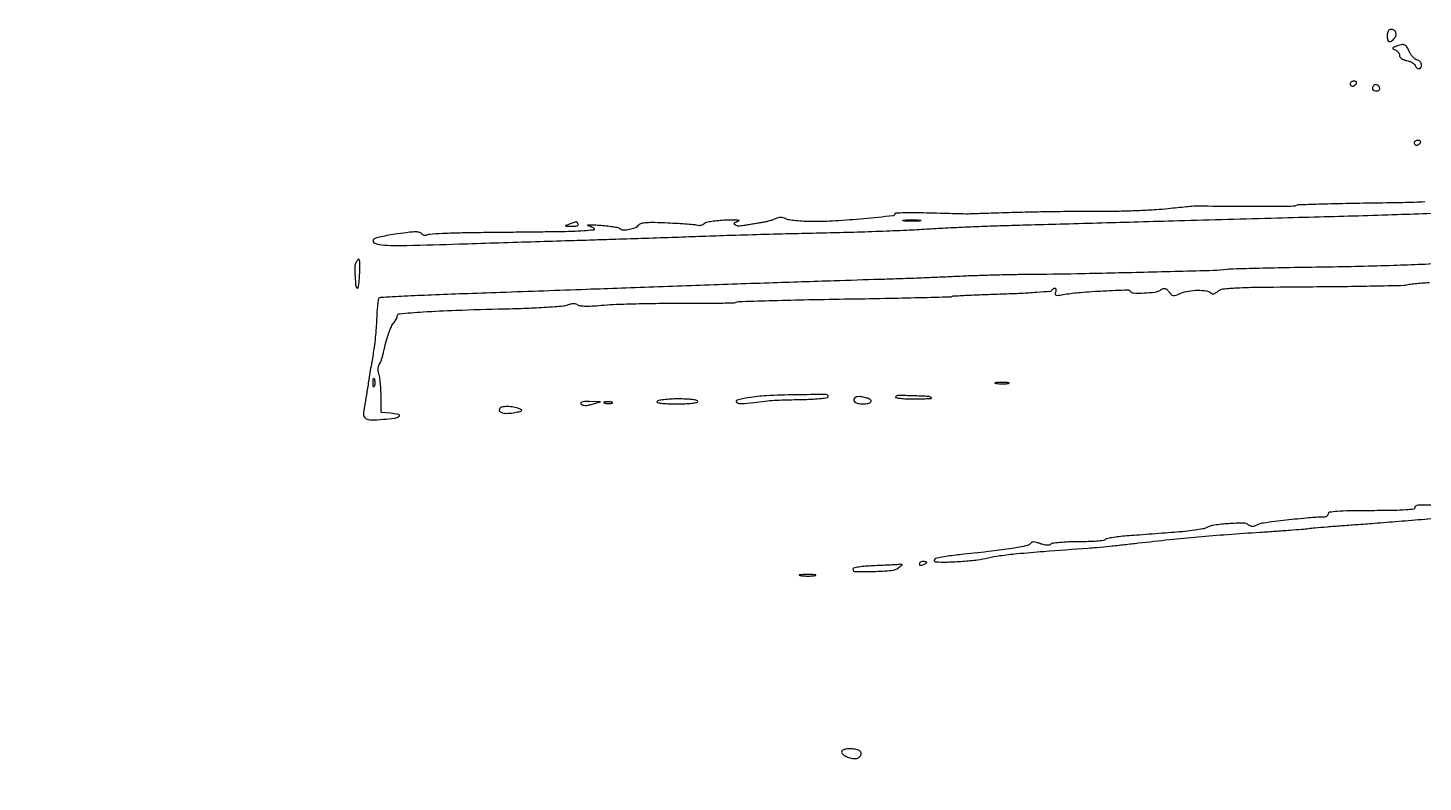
# Model space of a CAD drawing. Extents: x 0 to 2558, y 0 to 3412.
# Drawn here: x 0 to 567, y 606 to 913 of the extents above; entities that cross this region are included whole.
import ezdxf

# ---------------------------------------------------------------- set-up
doc = ezdxf.new("R2010")
doc.units = 0

msp = doc.modelspace()

# ---------------------------------------------------------------- linework, layer by layer
for points in [[(1286.775, 2242.902503, 0.000001), (1177.44536, 2242.627485, 0.134519)], [(1176.555032, 2242.380365, -0.000002), (1098.265318, 2241.934774, -0.000173)], [(567.361028, 841.997174, -0.006861), (558.368727, 841.676172, -0.002279), (545.182227, 841.446665, 0.00173), (533.901699, 841.26273, 0.002755), (524.25567, 841.018894, 0.000591), (515.790944, 840.748227, 0.130846), (515.029438, 840.518194, -0.136517), (513.928305, 840.198913, -0.001), (504.316126, 840.113753, -0.003129), (492.066214, 840.106386, -0.001193), (475, 840.243639, 0.021665), (473.507125, 840.194515, 0.003067), (470.44375, 839.941673, 0.00349), (466.820526, 839.594732, 0.002965), (463, 839.179056, -0.013298), (458.226039, 838.759248, -0.004841), (451.44375, 838.410097, -0.004796), (444.01356, 838.171067, -0.00571), (437, 838.092881, 0.001454), (424.498561, 838.059921, 0.00235), (413.861042, 837.950935, 0.002518), (403.776799, 837.749402, 0.002063), (393, 837.43523, -0.000034), (389.251928, 837.310743, -0.000046), (385.85, 837.198296, -0.000032), (382.996239, 837.10441, -0.000474), (382, 837.072643, -0.013179), (380.935188, 837.067775, -0.000449), (376.754687, 837.162619, -0.000845), (371.818593, 837.287383, -0.000589), (366.25, 837.444114, 0.005036), (360.78589, 837.54928, 0.008403), (356.185938, 837.514162, 0.002815), (352.29066, 837.396993, 0.403795), (352, 837.095767, -0.385081), (351.277611, 836.296886, -0.001871), (339.446073, 835.148748, -0.00809), (327.941973, 834.263302, -0.015485), (318.684259, 833.988554, -0.01142), (315.158005, 834.073687, -0.013766), (311.853234, 834.320374, -0.012447), (309.101464, 834.671547, -0.085098), (307.809259, 835.102082, 0.050101), (306.750667, 835.538805, 0.068828), (305.734368, 835.696275, 0.068469), (304.70944, 835.572232, 0.048957), (303.625, 835.170223, -0.030946), (302.565673, 834.733585, -0.013058), (301.096094, 834.274191, -0.012862), (299.495689, 833.863594, -0.016382), (298, 833.571817, 0.00066), (296.389609, 833.309918, 0.000367), (294.426562, 832.98653, 0.000366), (292.439809, 832.656247, 0.000591), (290.75, 832.372006, -0.047239), (288.343591, 832.195003, -0.190036), (287.009079, 832.753852, -0.478938), (287.086957, 833.573853, -0.080753), (288.75, 834.31979, 0.793118), (288.745288, 834.473009, 0.03934), (287.867631, 834.579149, 0.013445), (285.94472, 834.607654, 0.00525), (283.288744, 834.547714, 0.014346), (280.424153, 834.370592, 0.017921), (277.781021, 834.035031, 0.016318), (275.614796, 833.607741, 0.116863), (274.665492, 833.137347, -0.05987), (274.023273, 832.722865, -0.050559), (273.26385, 832.443503, -0.052832), (272.507291, 832.332331, -0.090192), (271.876748, 832.420906, 0.057096), (270.915377, 832.621187, 0.00298), (267.768378, 832.890475, 0.004683), (264.013955, 833.153854, 0.003384), (259.824114, 833.379925, 0.00592), (254.479632, 833.568648, 0.023399), (251.191303, 833.49191, 0.036675), (249.08583, 833.187815, 0.166852), (248.043575, 832.552505, -0.119439), (246.569625, 831.454349, -0.052493), (244.228331, 830.736047, -0.052597), (241.876012, 830.52923, -0.169939), (240.425616, 831.065355, 0.123267), (239.648621, 831.436315, 0.01082), (237.485558, 831.826561, 0.013664), (234.848052, 832.170116, 0.010209), (231.925616, 832.409662, 0.003969), (229.23551, 832.553532, 0.013679), (227.489087, 832.585207, 0.170456), (227.218799, 832.487496, 0.640052), (227.25, 832.366543, -0.030975), (228.303132, 832.107073, -0.044246), (229.192187, 831.739612, -0.05257), (229.814751, 831.326896, -0.223709), (230, 830.933578, -0.38769), (229.644468, 830.543969, -0.004242), (225.755595, 830.220775, -0.010132), (221.020876, 829.964047, -0.005657), (215.25, 829.833653, -0.00006), (208.274933, 829.755826, -0.000029), (199.361343, 829.657957, -0.000029), (190.081403, 829.557142, -0.000042), (181.873721, 829.469133, 0.003759), (174.64616, 829.337895, 0.005678), (168.355975, 829.104868, 0.00243), (163.000256, 828.81943, 0.124505), (162.011917, 828.507365, -0.101192), (161.475583, 828.310447, -0.10089), (160.904394, 828.339558, -0.098839), (160.380949, 828.591803, -0.093049), (159.981312, 829.030238, 0.198679), (159.152201, 829.628394, 0.058795), (157.565794, 829.812069, 0.029546), (154.907576, 829.649016, 0.005507), (150.059538, 829.008534, 0.008555), (146.520352, 828.439287, 0.012692), (143.443646, 827.809301, 0.007823), (140.921473, 827.184065, 0.191951), (140.353556, 826.763048, 0.485566), (140.931915, 825.181052, 0.065858), (144.956412, 824.42912, 0.01948), (153.892014, 824.301977, 0.001971), (175.138557, 824.911299, -0.000203), (189.34056, 825.368873, -0.000169), (204.428201, 825.843748, -0.000171), (218.233876, 826.268882, -0.000466), (228, 826.557182, 0.000761), (237.245769, 826.835588, 0.000365), (249.115625, 827.219761, 0.000362), (261.504903, 827.638761, 0.000516), (272.5, 828.029939, -0.001355), (283.915156, 828.416901, -0.000783), (297.646875, 828.823622, -0.000783), (311.426154, 829.18857, -0.001314), (323, 829.44654, 0.002405), (333.971266, 829.715019, 0.001891), (345.85625, 830.108055, 0.001912), (356.900714, 830.557409, 0.004716), (365, 830.994534, -0.003044), (372.545748, 831.427097, -0.001748), (381.646875, 831.861361, -0.001746), (390.795656, 832.233837, -0.002913), (398.5, 832.475627, 0.000428), (407.377535, 832.710078, 0.000127), (420.934375, 833.083163, 0.000128), (436.161816, 833.509995, 0.000138), (451, 833.933807, -0.000206), (467.331717, 834.398047, -0.000115), (487.234375, 834.951001, -0.000115), (507.374403, 835.501306, -0.000185), (524.5, 835.958963, 0.000785), (540.221874, 836.397972, 0.000771), (556.0375, 836.888858, 0.000758), (569.904623, 837.361703, 0.002935)], [(571.5, 816.983676, -0.016663), (566.056159, 816.57284, -0.002234), (554.56875, 816.141466, -0.00258), (540.943205, 815.761115, -0.002168), (526.5, 815.495142, 0.001016), (512.452497, 815.268811, 0.001473), (500.046875, 815.007157, 0.000742), (489.518296, 814.738426, 0.024707), (487, 814.545634, -0.024629), (481.461262, 814.120741, -0.000494), (453.311173, 813.379466, -0.001325), (426.040817, 812.760588, -0.003491), (406.5, 812.505384, 0.003374), (399.706095, 812.418249, 0.00203), (391.646875, 812.227765, 0.002032), (383.635252, 811.973273, 0.00355), (377, 811.688313, -0.001858), (370.263112, 811.376143, -0.000985), (361.9125, 811.036778, -0.000981), (353.372128, 810.723332, -0.001521), (346, 810.489681, 0.00094), (327.433323, 809.922803, 0.00034), (301.056608, 809.04987, 0.000327), (271.195958, 808.021779, 0.000316), (241, 806.943277, -0.000143), (226.89938, 806.434751, -0.000077), (209.569343, 805.817389, -0.000077), (191.938641, 805.194771, -0.000122), (176.831805, 804.667308, 0.001691), (163.878765, 804.174355, 0.002739), (152.868828, 803.657633, 0.000442), (143.137405, 803.138849, 0.185191), (142.534452, 802.869314, 0.164261), (142.273469, 802.340655, 0.006147), (142.003272, 800.112281, 0.010545), (141.768595, 797.430362, 0.007161), (141.609678, 794.369314, -0.009562), (141.411873, 790.882688, -0.006398), (141.058318, 786.902236, -0.006443), (140.616454, 783.052264, -0.012594), (140.14783, 780, 0.002276), (139.6308, 777.040911, 0.00134), (139.038467, 773.5, 0.001341), (138.465604, 769.958911, 0.002293), (138.008962, 767, -0.002253), (137.596833, 764.328125, -0.002291), (137.162873, 761.675, -0.002226), (136.764733, 759.371686, -0.009455), (136.494489, 758, 0.078243), (136.348825, 755.459059, 0.247055), (137.258842, 754.080067, 0.128597), (139.475922, 753.520364, 0.0179), (144.250239, 753.732015, 0.012845), (149.002854, 754.236662, 0.139624), (150.753003, 754.995103, 0.632928), (150.572342, 755.720314, 0.028887), (147.25, 756.189635), (143.5, 756.5), (143.413935, 763.5, 0.010388), (143.320712, 766.318017, 0.012002), (143.111761, 768.996724, 0.01111), (142.830976, 771.248217, 0.066424), (142.506114, 772.382466, -0.064403), (142.255555, 773.244171, -0.053402), (142.210031, 774.199065, -0.054079), (142.366851, 775.12869, -0.070887), (142.715024, 775.915289, 0.042671), (143.159883, 776.784679, 0.014985), (143.651268, 778.099337, 0.014753), (144.107747, 779.584352, 0.016738), (144.454922, 781.032823, -0.015174), (145.373254, 784.917818, -0.019219), (146.466533, 788.440882, -0.020699), (147.619623, 791.321799, -0.066129), (148.706943, 793.078741, 0.028352), (149.201822, 793.758111, 0.027807), (149.620165, 794.49341, 0.028947), (149.912726, 795.178128, 0.086695), (150, 795.67768, -0.390197), (150.862261, 796.614359, -0.004027), (160.540478, 797.338046, -0.008102), (173.744102, 798.003811, -0.002553), (193.5, 798.578324, 0.003997), (202.511213, 798.866427, 0.005604), (210.551828, 799.278167, 0.003447), (217.294114, 799.745917, 0.072789), (219.250904, 800.186532, -0.030994), (220.542601, 800.592947, -0.057666), (221.630078, 800.732532, -0.073188), (222.528325, 800.611751, -0.100017), (223.250904, 800.236352, 0.148343), (224.259245, 799.828947, 0.019202), (226.607257, 799.708994, 0.017987), (229.80359, 799.783567, 0.008037), (234, 800.100446, -0.013337), (239.055807, 800.428368, -0.003636), (247.053887, 800.674987, -0.003675), (256.132573, 800.822105, -0.003817), (265.09834, 800.833041, 0.00266), (273.447962, 800.823902, 0.004145), (280.641371, 800.913937, 0.001285), (286.864356, 801.059429, 0.132678), (287.681203, 801.302973, -0.13158), (288.530839, 801.558291, -0.000341), (300.983432, 801.926748, -0.002084), (315.05888, 802.274926, -0.001293), (331.582863, 802.572018, 0.000863), (348.086698, 802.854533, 0.001404), (362.096089, 803.157899, 0.000161), (374.591669, 803.467633, 0.127278), (375.191058, 803.638887, -0.120344), (375.771248, 803.813261, -0.000687), (381.497995, 804.105843, -0.002871), (388.047908, 804.393762, -0.001815), (395.691058, 804.65799, 0.004034), (403.309403, 804.955212, 0.006539), (409.77904, 805.344764, 0.001852), (415.349841, 805.774124, 0.288149), (415.833333, 806.135401, -0.081134), (416.02694, 806.465919, -0.065575), (416.328802, 806.746024, -0.066387), (416.688604, 806.935399, -0.088206), (417.051949, 807, -0.226139), (417.335909, 806.864649, -0.133527), (417.490692, 806.514023, -0.083863), (417.481552, 805.979608, -0.045524), (417.302381, 805.34561, 0.110197), (417.179823, 804.517316, 0.328718), (417.530964, 804.106959, 0.092686), (418.540883, 804.063528, 0.008112), (421.083766, 804.468908, -0.023623), (427.413735, 805.277631, -0.007915), (436.720859, 805.87415, -0.002133), (446.605931, 806.308473, -0.270717), (447.655188, 805.75, 0.252319), (448.934848, 805.011257, 0.016936), (453.305365, 805.031491, 0.022323), (457.663519, 805.394646, 0.108036), (459.988762, 806.225055, -0.041045), (461.089712, 806.79292, -0.153911), (461.855092, 806.861015, -0.14602), (462.545047, 806.478085, -0.035704), (463.39439, 805.475317, 0.043493), (464.332834, 804.40167, 0.163587), (465.130406, 804.024962, 0.113878), (466.164259, 804.138962, 0.016204), (468.169197, 804.914314, -0.060594), (471.290025, 805.81298, -0.037639), (475.092578, 806.133493, -0.035997), (478.580997, 805.913029, -0.164028), (480.377657, 805.022343, 0.131058), (480.929284, 804.703001, 0.123556), (481.57994, 804.69111, 0.087887), (482.334949, 805.012922, 0.039351), (483.192602, 805.674303, -0.156905), (485.314592, 806.63287, -0.015939), (490.895614, 807.086742, -0.009438), (500.55054, 807.380293, -0.001148), (521.756256, 807.575902, 0.001307), (535.948776, 807.711342, 0.002051), (548.14715, 807.909686, 0.00052), (558.803347, 808.137763, 0.078595), (560, 808.35466, -0.053717), (560.966076, 808.579681, -0.005473), (563.306959, 808.839558, -0.006791), (566.111639, 809.081463, -0.005366), (569.151349, 809.269328, 0.011964)], [(569.847774, 718.833146, 0.008578), (566.510764, 718.936849, 0.037506), (564.541428, 718.81644, 0.082914), (563.488464, 718.488997, 0.343689), (563.222285, 717.926187, -0.436461), (562.779123, 717.282248, -0.01788), (559.661534, 716.94045, -0.014663), (554.613011, 716.717562, -0.003059), (545.75, 716.640642, 0.003017), (536.718027, 716.563013, 0.015224), (531.678526, 716.335704, 0.019385), (528.585806, 715.980702, 0.370064), (528, 715.297601, -0.133595), (527.865198, 714.802089, -0.099927), (527.485937, 714.378658, -0.08697), (526.91873, 714.092194, -0.072447), (526.25, 713.991447, 0.021076), (520.104821, 713.702202, 0.006699), (510.984258, 712.763335, 0.00353), (501.729479, 711.61889, 0.087503), (499.284089, 710.84995, -0.034873), (498.154097, 710.359494, -0.083593), (497.257258, 710.20279, -0.102547), (496.474583, 710.359975, -0.072665), (495.707455, 710.827828, 0.176797), (493.599943, 711.579851, 0.014651), (487.692631, 711.363948, 0.019033), (481.810988, 710.750674, 0.083766), (478.5, 709.693374, -0.075964), (477.174137, 709.247218, -0.007568), (473.85625, 708.71917, -0.009386), (469.858681, 708.22123, -0.007324), (465.5, 707.82567, -0.000054), (460.684367, 707.460196, -0.000039), (455.3022, 707.052739, -0.000039), (450.177488, 706.665582, -0.000085), (446.230895, 706.368416, 0.009349), (443.023136, 706.067024, 0.013929), (440.23224, 705.673057, 0.008896), (437.951593, 705.244176, 0.206239), (437.421878, 704.873596, -0.231372), (436.868722, 704.524881, -0.006721), (434.032276, 704.256619, -0.012242), (430.604914, 704.063207, -0.007972), (426.640983, 704, 0.009017), (422.645327, 703.92794, 0.013), (419.116964, 703.708675, 0.008713), (416.2132, 703.401222, 0.167152), (415.408256, 703.008256, -0.140664), (414.770999, 702.65522, -0.070617), (413.84643, 702.576059, -0.051455), (412.645586, 702.76789, -0.024929), (411.163265, 703.244476, 0.020263), (409.598503, 703.763721, 0.061958), (408.495861, 703.937283, 0.103308), (407.72545, 703.802243, 0.156598), (407.205009, 703.372635, -0.20506), (405.854259, 702.455974, -0.007536), (399.633752, 701.345503, -0.010956), (391.328388, 700.177854, -0.00457), (380.08226, 698.951445, 0.010955), (373.478917, 698.145891, 0.02819), (368.768428, 697.192664, 0.272977), (368.080624, 696.499888, 0.467449), (368.5, 695.919491, 0.023731), (373.455554, 695.80503, 0.012365), (379.629799, 696.108361, 0.012255), (385.643941, 696.701624, 0.030278), (390, 697.509481, -0.028212), (394.625269, 698.387035, -0.008505), (401.737103, 699.20191, -0.005346), (412.494766, 700.133478, -0.001258), (430.5, 701.453306, 0.005654), (434.093318, 701.748483, 0.001825), (439.409375, 702.265334, 0.00182), (445.318091, 702.883318, 0.002041), (451, 703.521974, -0.003028), (463.60821, 704.913966, -0.003811), (475.30044, 706.043182, -0.00373), (487.213571, 707.012635, -0.0027), (500.5, 707.922036, 0.001561), (506.57278, 708.323802, 0.00175), (512.415625, 708.749238, 0.001606), (517.388238, 709.144884, 0.009378), (520, 709.410535, -0.008001), (522.61157, 709.683429, -0.001369), (527.584375, 710.10902, -0.001493), (533.427219, 710.575399, -0.001331), (539.5, 711.025633, 0.001533), (546.820234, 711.571326, 0.000637), (556.703125, 712.351204, 0.00063), (567.287525, 713.213447, 0.000815), (577, 714.032926, -0.000797)]]:
    msp.add_lwpolyline(points, format="xyb")
for points in [[(552, 909.5, 0.054427), (552.184423, 907.810784, 0.259252), (552.80536, 907.10967, 0.256137), (553.735607, 907.262519, 0.053482), (554.963645, 908.456195, 0.107842), (555.598818, 909.682617, 0.168785), (555.514876, 910.856261, 0.175838), (554.72989, 911.692263, 0.117725), (553.440983, 912, 0.15208), (552.856992, 911.818168, 0.111514), (552.394098, 911.316268, 0.083213), (552.09772, 910.521252, 0.047734)], [(555.573115, 905.104581, 0.010996), (554.448488, 904.635235, 0.249101), (554.238896, 904.368047, 0.340789), (554.374535, 904.107493, 0.016882), (555.323115, 903.706251, -0.074145), (555.964167, 903.343938, -0.06435), (556.507415, 902.794604, -0.066861), (556.874903, 902.149461, -0.096362), (557, 901.506385, 0.153283), (557.209338, 900.83958, 0.083131), (557.815941, 900.219335, 0.065422), (558.753608, 899.707111, 0.043008), (559.936072, 899.362786, -0.038474), (561.098861, 899.035577, -0.041622), (562.166107, 898.540403, -0.045587), (562.995839, 897.962068, -0.126813), (563.404687, 897.387786, 0.108975), (564.079713, 896.365304, 0.215587), (564.976012, 896.042663, 0.248561), (565.713875, 896.511862, 0.130015), (566, 897.59362, 0.110122), (565.855831, 898.240267, 0.075789), (565.436552, 898.866458, 0.070729), (564.814977, 899.377667, 0.072948), (564.081879, 899.688839, -0.098702), (563.26016, 900.088356, -0.044963), (562.373766, 900.896373, -0.042161), (561.562784, 901.946756, -0.045159), (560.960559, 903.095219, 0.04256), (560.017616, 904.916359, 0.164195), (559.042948, 905.708535, 0.149995), (557.731285, 905.786303, 0.033718)], [(537, 890, 0.092995), (537.071618, 889.618268, 0.096318), (537.276414, 889.29375, 0.099231), (537.581949, 889.076556, 0.105429), (537.940983, 889, 0.089642), (538.346558, 889.073302, 0.053229), (538.7871, 889.29375, 0.051032), (539.193797, 889.617485, 0.06081), (539.5, 890, 0.139169), (539.607943, 890.379648, 0.191142), (539.478525, 890.70625, 0.138808), (539.110654, 890.926733, 0.066118), (538.559017, 891, 0.062283), (537.962904, 890.925455, 0.080552), (537.457961, 890.70625, 0.097988), (537.120018, 890.381379, 0.153634)], [(546.63948, 889.306147, 0.094876), (546.086489, 888.491235, 0.1934), (546.067517, 887.730754, 0.202875), (546.575357, 887.193711, 0.103624), (547.5, 887, 0.06085), (548.073598, 887.070066, 0.079459), (548.559375, 887.276414, 0.097386), (548.8846, 887.582093, 0.156819), (549, 887.940983, 0.139398), (548.764316, 888.769921, 0.123736), (548.119339, 889.396031, 0.139481), (547.316568, 889.598585, 0.191124)], [(563, 866, 0.092995), (563.071618, 865.618268, 0.096318), (563.276414, 865.29375, 0.099231), (563.581949, 865.076556, 0.105429), (563.940983, 865, 0.089642), (564.346558, 865.073302, 0.053229), (564.7871, 865.29375, 0.051032), (565.193797, 865.617485, 0.06081), (565.5, 866, 0.139169), (565.607943, 866.379648, 0.191142), (565.478525, 866.70625, 0.138808), (565.110654, 866.926733, 0.066118), (564.559017, 867, 0.062283), (563.962904, 866.925455, 0.080552), (563.457961, 866.70625, 0.097988), (563.120018, 866.381379, 0.153634)], [(220, 833, 0.004209), (218.401013, 832.473033, 0.538556), (218.356431, 832.302703, 0.202811), (218.630142, 832.174324, 0.002065), (220.809017, 832.09968, 0.024173), (222.116945, 832.123516, 0.064164), (223.032305, 832.304033, 0.142816), (223.475304, 832.6114, 0.318697), (223.5, 833, 0.01718), (223.249314, 833.376087, 0.027444), (223.007412, 833.676969, 0.026071), (222.798245, 833.886653, 0.313598), (222.690983, 833.90032, -0.038715), (222.546246, 833.838503, -0.000849), (221.821726, 833.594733, -0.00193), (220.971826, 833.314026, -0.001302)], [(362.25, 834.276604, -0.019375), (360.770235, 834.150935, -0.011494), (359, 834.110234, -0.011494), (357.229765, 834.150935, -0.019375), (355.75, 834.276604, -0.108536), (355.333801, 834.423685, -0.707215), (355.364062, 834.56145, -0.025693), (356.670434, 834.655793, -0.005179), (359, 834.679926, -0.005179), (361.329566, 834.655793, -0.025693), (362.635938, 834.56145, -0.707215), (362.666199, 834.423685, -0.108536)], [(133.288434, 817.55092, 0.123804), (132.773738, 815.645686, 0.018543), (132.852012, 811.649861, 0.012936), (133.184556, 807.630123, 0.382806), (133.886981, 807, 0.360105), (134.16553, 807.230504, 0.011791), (134.420033, 808.7625, 0.017621), (134.625754, 810.699642, 0.010714), (134.738877, 813, 0.005308), (134.809145, 817.110443, 0.078916), (134.593294, 818.528756, 0.564254), (134.109748, 818.644436, 0.067093)], [(140.692991, 767.269032, -0.087174), (140.51666, 766.883358, -0.597527), (140.356533, 766.900903, -0.080377), (140.235556, 767.431793, -0.012823), (140.194949, 768.5, -0.014395), (140.212705, 769.580113, -0.052471), (140.315079, 770.257153, -0.333666), (140.47713, 770.386009, -0.31318), (140.655937, 770.269032, -0.06278), (140.814405, 769.671085, -0.030339), (140.872264, 768.880008, -0.029507), (140.832894, 768.036634, -0.037336)], [(393.26375, 768.282419, 0.022548), (394.485188, 768.153707, 0.015659), (395.872547, 768.114038, 0.015827), (397.209518, 768.160023, 0.031163), (398.26375, 768.296069, 0.248898), (398.455688, 768.450815, 0.49082), (398.374351, 768.596853, 0.030832), (397.29708, 768.692368, 0.00738), (395.5, 768.713986, 0.006817), (393.711719, 768.684722, 0.040183), (392.780601, 768.581582, 0.720633), (392.761725, 768.438612, 0.075924)], [(224.663867, 759.936133, 0.121744), (225.345193, 759.524848, 0.070251), (226.296025, 759.370881, 0.051266), (227.538304, 759.473199, 0.023848), (229.113867, 759.845944), (232.5, 760.819623), (228.05, 760.909812, 0.012141), (226.007852, 760.901609, 0.063008), (224.895713, 760.728807, 0.254153), (224.550622, 760.388947, 0.276938)], [(234.269032, 760.307009, 0.037336), (235.036634, 760.167106, 0.029507), (235.880008, 760.127736, 0.030339), (236.671085, 760.185595, 0.06278), (237.269032, 760.344063, 0.31318), (237.386009, 760.52287, 0.333666), (237.257153, 760.684921, 0.052471), (236.580113, 760.787295, 0.014395), (235.5, 760.805051, 0.012823), (234.431793, 760.764444, 0.080377), (233.900903, 760.643467, 0.597527), (233.883358, 760.48334, 0.087174)], [(255.5, 761, 0.506273), (255.675494, 760.565337, 0.031132), (257.278616, 760.261157, 0.023056), (259.814922, 760.059948, 0.008266), (263.440983, 760, 0.009754), (266.885955, 760.06721, 0.019326), (269.610246, 760.279209, 0.015539), (271.650774, 760.582146, 0.362859), (272, 761, 0.358465), (271.659946, 761.413371, 0.017187), (269.764754, 761.718518, 0.020605), (267.231142, 761.93201, 0.010716), (264.059017, 762, 0.011753), (260.971513, 761.927415, 0.017326), (258.26915, 761.70625, 0.012687), (256.087271, 761.395032, 0.215801)], [(292.5, 762.467887, 0.019137), (287.999042, 761.515027, 0.614634), (287.806268, 760.659729, 0.192223), (289.597916, 760.084933, 0.014542), (294.767416, 760.595518, -0.005137), (299.468326, 761.14928, -0.011999), (302.998129, 761.442884, -0.008325), (307.223462, 761.621897, -0.001429), (315.25, 761.805207, 0.008996), (318.988257, 761.947206, 0.014864), (322.135938, 762.217571, 0.008544), (324.673209, 762.555729, 0.37105), (325, 762.93546, 0.415645), (324.14465, 763.786643, 0.002375), (311.676843, 763.66651, 0.008716), (300.001969, 763.294927, 0.030285)], [(335.693853, 762.36052, 0.217245), (335.376589, 761.511346, 0.223741), (335.8144, 760.729596, 0.108905), (337.112062, 760.176217, 0.046568), (339, 760, 0.043864), (341.240215, 760.196907, 0.193106), (342.344339, 760.884315, 0.422351), (342.208182, 761.692879, 0.085923), (340.738753, 762.372655, 0.017084), (338.797482, 762.82249, 0.049025), (337.421541, 762.954386, 0.074911), (336.42404, 762.801641, 0.121571)], [(352.410937, 762.855893, 0.526648), (352.559805, 762.518834, 0.016763), (354.306771, 762.251419, 0.019175), (356.681099, 762.061001, 0.010421), (359.60765, 762, 0.004909), (362.541986, 762.028812, 0.008892), (364.941518, 762.118649, 0.004553), (366.857916, 762.242068, 0.647449), (366.916667, 762.403911, 0.180764), (365.563229, 762.995682, 0.005844), (359.521291, 763.254653, 0.004704), (353.379686, 763.388201, 0.263228)], [(191.495635, 757.992937, 0.332335), (191.579934, 757.038883, 0.153278), (192.7135, 756.364353, 0.071259), (194.936155, 756.163086, 0.035145), (197.75753, 756.509678, 0.006889), (199.850849, 756.947701, 0.126573), (200.450806, 757.253861, 0.505225), (200.421318, 757.58617, 0.040466), (199.5, 758.049271, 0.054198), (197.228256, 758.694134, 0.043862), (194.700683, 758.898374, 0.044392), (192.509598, 758.687902, 0.211243)], [(343.25, 694.256012, 0.010895), (340.087067, 694.057744, 0.017872), (337.423437, 693.736209, 0.012103), (335.320607, 693.353393, 0.355571), (335, 692.959558, 0.410576), (336.026875, 691.919833, 0.009959), (343.445585, 691.975345, 0.014286), (350.728944, 692.383415, 0.141692), (353.55887, 693.468197, 0.003516), (354.873813, 694.477382, 0.243273), (354.986989, 694.722925, 0.418621), (354.832234, 694.862119, 0.006315), (353.5, 694.764651, -0.007997), (352.282647, 694.679705, -0.001022), (349.664062, 694.544395, -0.001196), (346.555351, 694.397586, -0.000996)], [(362, 695.031385, 0.184534), (362.122486, 694.710807, 0.147206), (362.440625, 694.516384, 0.100118), (362.925634, 694.488865, 0.055937), (363.5, 694.638374, 0.02136), (364.074558, 694.887494, 0.030395), (364.559375, 695.160341, 0.030693), (364.912889, 695.420671, 0.222225), (365, 695.606989, 0.289661), (364.903916, 695.758929, 0.046727), (364.559375, 695.884553, 0.039339), (364.074824, 695.971531, 0.024748), (363.5, 696, 0.062722), (362.926468, 695.92777, 0.08088), (362.440625, 695.715469, 0.098158), (362.115494, 695.400789, 0.152681)], [(313.767909, 690.275269, 0.018638), (315.218327, 690.150328, 0.01259), (316.878422, 690.111345, 0.012695), (318.487453, 690.154945, 0.024559), (319.767909, 690.285474, 0.212532), (320.000181, 690.434198, 0.556092), (319.934948, 690.575472, 0.025342), (318.655786, 690.668409, 0.005888), (316.5, 690.690131, 0.005499), (314.352754, 690.662864, 0.031761), (313.222448, 690.564056, 0.756877), (313.205163, 690.425738, 0.069146)], [(330.531009, 619.050173, 0.333694), (330.614702, 618.128687, 0.078549), (331.896556, 617.093596, 0.06163), (333.82922, 616.277812, 0.069188), (335.82727, 616, 0.125216), (337.325823, 616.381264, 0.164484), (338.277951, 617.41055, 0.22031), (338.262436, 618.580169, 0.191654), (337.35507, 619.417241, 0.0605), (335.466988, 619.890418, 0.04464), (333.311529, 619.96693, 0.044898), (331.42313, 619.694118, 0.198552)]]:
    msp.add_lwpolyline(points, format="xyb", close=True)

doc.saveas('drawing.dxf')
